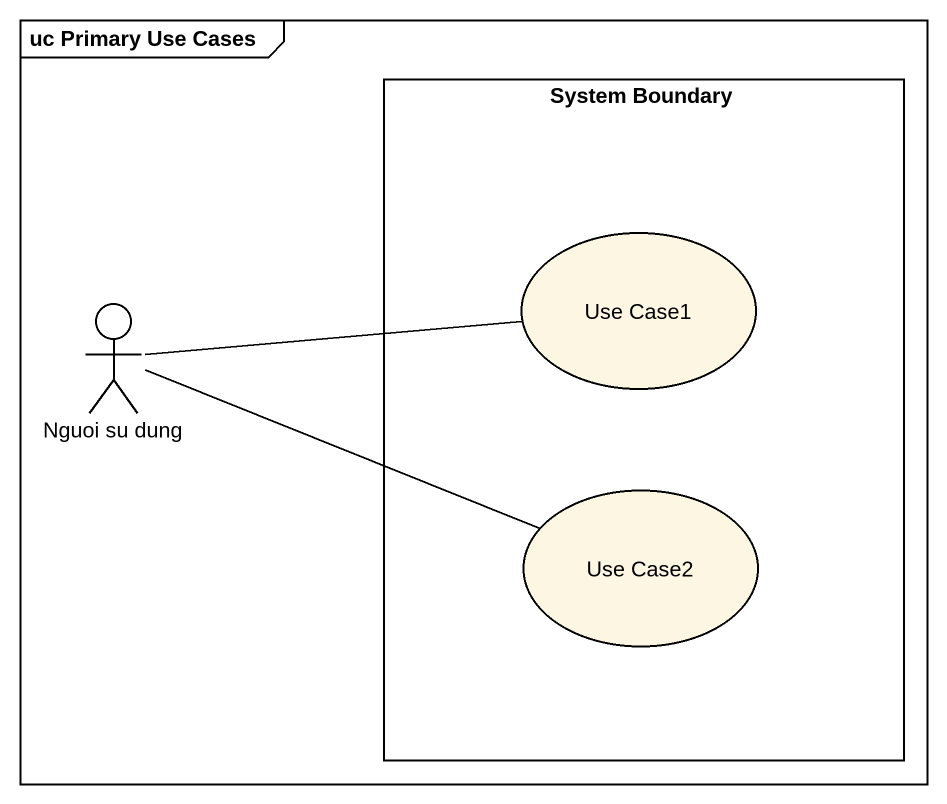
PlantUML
@startuml
mainframe uc Primary Use Cases
rectangle "System Boundary" as System_Boundary {
  usecase "Use Case1" as Use_Case1
  usecase "Use Case2" as Use_Case2
}
actor "Nguoi su dung" as Nguoi_su_dung
Nguoi_su_dung -right- Use_Case1
Nguoi_su_dung -right- Use_Case2
@enduml
